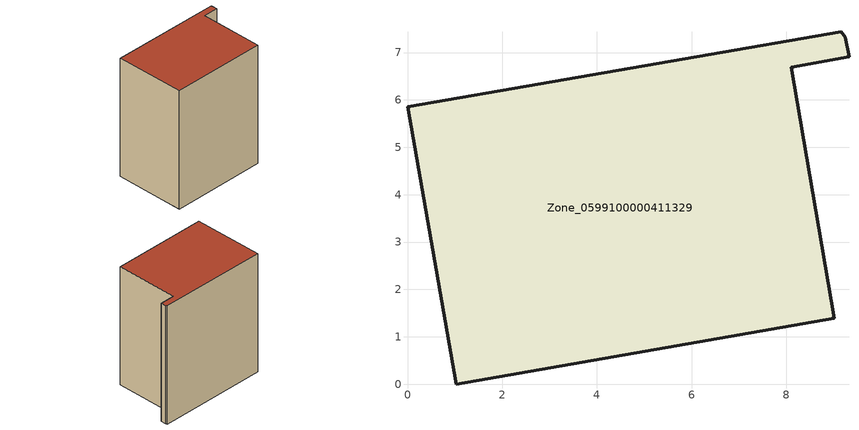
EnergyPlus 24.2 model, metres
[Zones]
Zone_0599100000411329
 floor ground (C_G): 0,5.86 9.16,7.44 9.24,7.33 9.32,6.91 8.1,6.69 9.01,1.4 1.02,0 z0
 wall outside (C_F): 1.02,0 9.01,1.4 8.1,6.69 9.32,6.91 9.24,7.33 9.16,7.44 0,5.86 1.02,0 z0:10.31
 roof outside (C_R): 9.16,7.44 0,5.86 1.02,0 9.01,1.4 8.1,6.69 9.32,6.91 9.24,7.33 z10.31
[BUILDING]
Pand.0599100000411329: North Axis=0; Terrain=City; Loads Convergence Tolerance Value=0.04; Temperature Convergence Tolerance Value=0.4; Solar Distribution=FullExterior; Maximum Number of Warmup Days=25; Minimum Number of Warmup Days=1
[Site:Location]
Rotterdam.The.Hague.AP_ZH_NLD Design_Conditions: Latitude=51.96; Longitude=4.45; Time Zone=1; Elevation=-4.5
[SITE:GROUNDTEMPERATURE:BUILDINGSURFACE]
18, 18, 18, 18, 18, 18, 18, 18, 18, 18, 18, 18
[MATERIAL] Thermal Absorptance=0.9; Solar Absorptance=0.7; Visible Absorptance=0.7
Name | Roughness | Thickness | Conductivity | Density | Specific Heat
G.TC.1992-2005 | MediumSmooth | 0.15 | 0.06 | 540 | 1210
F.TC.1992-2005 | Rough | 0.3 | 0.12 | 1920 | 840
R.TC.1992-2005 | MediumRough | 0.2 | 0.08 | 1500 | 1000
[CONSTRUCTION]
C_G: G.TC.1992-2005
C_F: F.TC.1992-2005
C_R: R.TC.1992-2005
[ZONE]
Zone_0599100000411329: Type=1; Multiplier=1; Ceiling Height=Autocalculate; Volume=Autocalculate; Floor Area=autocalculate; Part of Total Floor Area=Yes
[ZONEINFILTRATION:DESIGNFLOWRATE]
Infil_Zone_0599100000411329: Zone or ZoneList or Space or SpaceList=Zone_0599100000411329; Schedule=AlwaysOn; Design Flow Rate Calculation Method=Flow/Area; Flow Rate per Floor Area=0.0015; Constant Term Coefficient=1; Temperature Term Coefficient=0; Velocity Term Coefficient=0; Velocity Squared Term Coefficient=0
[HVACTEMPLATE:ZONE:IDEALLOADSAIRSYSTEM]
Zone_0599100000411329: Maximum Heating Supply Air Temperature=50; Minimum Cooling Supply Air Temperature=13; Maximum Heating Supply Air Humidity Ratio=0.0156; Minimum Cooling Supply Air Humidity Ratio=0.0077; Heating Limit=NoLimit; Cooling Limit=NoLimit; Dehumidification Control Type=ConstantSensibleHeatRatio; Cooling Sensible Heat Ratio=0.7; Dehumidification Setpoint=60; Humidification Control Type=None; Humidification Setpoint=30; Outdoor Air Method=None; Outdoor Air Flow Rate per Person=0.00944; Outdoor Air Flow Rate per Zone Floor Area=0; Outdoor Air Flow Rate per Zone=0; Demand Controlled Ventilation Type=None; Outdoor Air Economizer Type=NoEconomizer; Heat Recovery Type=None; Sensible Heat Recovery Effectiveness=0.7; Latent Heat Recovery Effectiveness=0.65
[ZONECONTROL:THERMOSTAT]
ThermostatControl_Zone_0599100000411329: Zone or ZoneList=Zone_0599100000411329; Control Type Schedule=DualSetpointControlType; Control 1=Thermostat_Zone_0599100000411329; Temperature Difference Between Cutout And Setpoint=0
[THERMOSTATSETPOINT:DUALSETPOINT]
Thermostat_Zone_0599100000411329: Heating Setpoint Temperature Schedule=HeatingSetpoint_Zone_0599100000411329; Cooling Setpoint Temperature Schedule=CoolingSetpoint_Zone_0599100000411329
[SCHEDULE:COMPACT]
HeatingSetpoint_Zone_0599100000411329: Through: 12/31, For: AllDays, Until: 24:00, 21
CoolingSetpoint_Zone_0599100000411329: Through: 12/31, For: AllDays, Until: 24:00, 24
DualSetpointControlType: Through: 12/31, For: AllDays, Until: 24:00, 4
AlwaysOn: Through: 12/31, For: AllDays, Until: 24:00, 1
